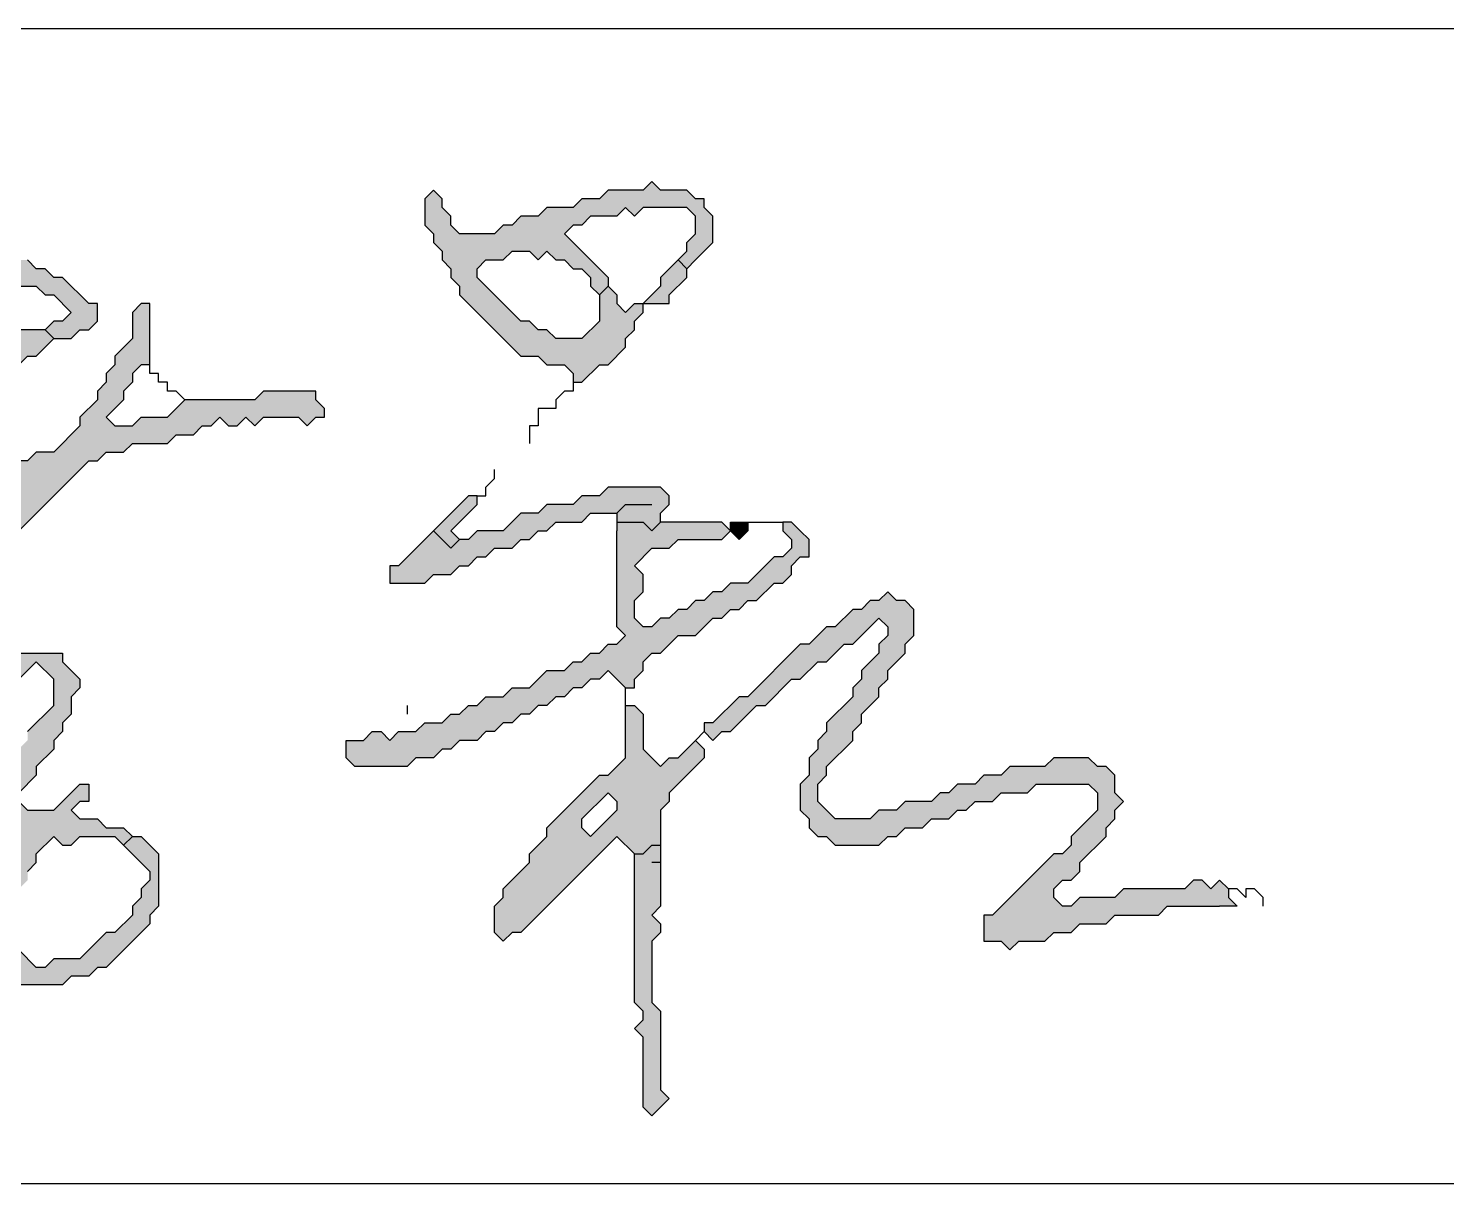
# Model space of a CAD drawing. Header units: millimetres. Extents: x 12325263 to 13848842, y -1463133 to 573208.
# Drawn here: x 12645324 to 12646797, y -878891 to -877691 of the extents above; entities that cross this region are included whole.
import ezdxf
from ezdxf.enums import TextEntityAlignment as Align

# ---------------------------------------------------------------- set-up
doc = ezdxf.new("R2010")
doc.units = ezdxf.units.MM
doc.header["$LTSCALE"] = 1000
doc.layers.add('TITLIN', color=7, linetype='Continuous')
doc.layers.add('电子签名', color=6, linetype='Continuous')
doc.styles.add('ACHT', font='simhei.ttf')
doc.styles.add('TITXC', font='simhei.ttf')
doc.styles.add('TITXV', font='', dxfattribs={"width": 0.7})
doc.styles.get('TITXV').set_extended_font_data('SimSun')

# ---------------------------------------------------------------- blocks, each defined once
blk = doc.blocks.new('横向图框_A0')
at = {"layer": 'TITLIN'}
for p, q in [((1114, 206.1151), (1179, 206.1151)), ((1114, 198.1151), (1179, 198.1151))]:
    blk.add_line(p, q, dxfattribs=at)
at = {"style": 'TITXV', "width": 0.8}
for tag, p in [('智能化', (9.375, 781)), ('暖通', (3.125, 781)), ('给排水', (15.625, 705)), ('建筑', (3.125, 705)), ('结构', (9.375, 705)), ('电气', (21.875, 705))]:
    blk.add_attdef(tag, text='', height=2.5, rotation=90, dxfattribs=at).set_placement(p, align=Align.MIDDLE_CENTER)
for tag, height, style, p in [('总工程师', 3, 'ACHT', (1143.1086, 210.3042)), ('审定', 3, 'ACHT', (1143.1086, 202.3042)), ('审核', 3, 'ACHT', (1143.1086, 194.3042)), ('设计总负责人1', 3, 'ACHT', (1143.1086, 186.3042)), ('设计总负责人2', 3, 'ACHT', (1143.1086, 178.3042)), ('设计总负责人3', 3, 'ACHT', (1143.1086, 170.3042)), ('专业负责人1', 3, 'ACHT', (1143.1086, 162.3042)), ('专业负责人2', 3, 'ACHT', (1143.1086, 154.3042)), ('专业负责人3', 3, 'ACHT', (1143.1086, 146.3042)), ('校核1', 3, 'ACHT', (1143.1086, 138.3042)), ('校核2', 3, 'ACHT', (1143.1086, 130.3042)), ('设计1', 3, 'ACHT', (1143.1086, 122.3042)), ('设计2', 3, 'ACHT', (1143.1086, 114.3042)), ('工程编号', 3, 'TITXC', (1142.3084, 74.7933)), ('专业', 3, 'TITXC', (1170.433, 74.7933)), ('设计阶段', 3, 'TITXC', (1155.5441, 67.7759)), ('图号', 5, 'TITXC', (1140.3434, 32.7462)), ('出图日期', 3, 'ACHT', (1144.346, 24.2933))]:
    blk.add_attdef(tag, text='', height=height, dxfattribs=dict(style=style)).set_placement(p, align=Align.MIDDLE_CENTER)
at = {"style": 'TITXC', "flags": 1}
for tag, height, p in [('建设单位', 3, (1149.8224, 102.2933)), ('工程名称', 3, (1149.8224, 86.2933)), ('图纸名称', 5, (1149.8224, 51.0433))]:
    blk.add_attdef(tag, text='', height=height, dxfattribs=at).set_placement(p, align=Align.MIDDLE_CENTER)
at = {"style": 'ACHT', "width": 0.8}
for tag, p in [('版本号', (1172.763, 32.7933)), ('序号', (1172.763, 24.2933))]:
    blk.add_attdef(tag, text='', height=3, dxfattribs=at).set_placement(p, align=Align.MIDDLE_CENTER)
blk = doc.blocks.new('*U20')
blk.add_blockref('横向图框_A0', (0, 0))
blk = doc.blocks.new('fdaf')
at = {"linetype": 'Continuous'}
h = blk.add_hatch(color=256, dxfattribs=at)
h.paths.add_polyline_path([(1541.8, 683.9), (1541.8, 704.9), (1534.8, 711.9), (1534.8, 718.9), (1527.8, 718.9), (1520.8, 725.9), (1499.8, 725.9), (1492.8, 732.9), (1485.8, 725.9), (1457.8, 725.9), (1450.8, 718.9), (1436.8, 718.9), (1429.8, 711.9), (1408.8, 711.9), (1401.8, 704.9), (1387.8, 704.9), (1380.8, 697.9), (1373.8, 697.9), (1366.8, 690.9), (1338.8, 690.9), (1331.8, 697.9), (1331.8, 704.9), (1324.8, 711.9), (1324.8, 718.9), (1317.8, 725.9), (1310.8, 718.9), (1310.8, 697.9), (1317.8, 690.9), (1317.8, 683.9), (1324.8, 676.9), (1324.8, 669.9), (1331.8, 662.9), (1331.8, 655.9), (1338.8, 648.9), (1338.8, 641.9), (1387.8, 592.9), (1401.8, 592.9), (1408.8, 585.9), (1422.8, 585.9), (1429.8, 578.9), (1429.8, 571.9), (1436.8, 571.9), (1450.8, 585.9), (1457.8, 585.9), (1471.8, 599.9), (1471.8, 606.9), (1478.8, 613.9), (1478.8, 620.9), (1485.8, 627.9), (1485.8, 634.9), (1478.8, 634.9), (1471.8, 627.9), (1464.8, 634.9), (1464.8, 641.9), (1457.8, 648.9), (1450.8, 641.9), (1450.8, 620.9), (1436.8, 606.9), (1415.8, 606.9), (1408.8, 613.9), (1401.8, 613.9), (1394.8, 620.9), (1387.8, 620.9), (1352.8, 655.9), (1352.8, 662.9), (1359.8, 669.9), (1373.8, 669.9), (1380.8, 676.9), (1394.8, 676.9), (1401.8, 669.9), (1408.8, 676.9), (1415.8, 669.9), (1422.8, 669.9), (1429.8, 662.9), (1436.8, 662.9), (1443.8, 655.9), (1443.8, 648.9), (1450.8, 641.9), (1457.8, 648.9), (1457.8, 655.9), (1443.8, 669.9), (1422.8, 690.9), (1429.8, 697.9), (1436.8, 697.9), (1443.8, 704.9), (1464.8, 704.9), (1471.8, 711.9), (1478.8, 704.9), (1485.8, 711.9), (1520.8, 711.9), (1527.8, 704.9), (1527.8, 690.9), (1520.8, 683.9), (1520.8, 676.9), (1513.8, 669.9), (1520.8, 662.9), (1527.8, 669.9)])
h.paths.add_polyline_path([(1506.8, 641.9), (1520.8, 655.9), (1520.8, 662.9), (1513.8, 669.9), (1499.8, 655.9), (1499.8, 648.9), (1485.8, 634.9), (1506.8, 634.9)], flags=17)
for points in [[(992.6, 669.9), (985.6, 669.9), (978.6, 676.9), (964.6, 676.9), (957.6, 669.9), (957.6, 634.9), (964.6, 627.9), (964.6, 613.9), (950.6, 599.9), (943.6, 599.9), (936.6, 592.9), (922.6, 592.9), (915.6, 585.9), (901.6, 585.9), (894.6, 578.9), (880.6, 578.9), (873.6, 571.9), (866.6, 571.9), (859.6, 564.9), (838.6, 564.9), (831.6, 557.9), (838.6, 550.9), (838.6, 543.9), (845.6, 543.9), (852.6, 550.9), (866.6, 550.9), (880.6, 564.9), (901.6, 564.9), (908.6, 571.9), (922.6, 571.9), (929.6, 578.9), (943.6, 578.9), (950.6, 585.9), (957.6, 585.9), (964.6, 578.9), (964.6, 543.9), (957.6, 536.9), (957.6, 522.9), (964.6, 515.9), (957.6, 508.9), (964.6, 501.9), (971.6, 501.9), (978.6, 508.9), (971.6, 515.9), (971.6, 529.9), (978.6, 536.9), (978.6, 578.9), (992.6, 592.9), (999.6, 592.9), (1013.6, 606.9), (1006.6, 613.9), (985.6, 613.9), (978.6, 620.9), (978.6, 641.9), (985.6, 648.9), (999.6, 648.9), (1006.6, 641.9), (1013.6, 641.9), (1027.6, 627.9), (1020.6, 620.9), (1013.6, 620.9), (1006.6, 613.9), (1013.6, 606.9), (1027.6, 606.9), (1034.6, 613.9), (1041.6, 613.9), (1048.6, 620.9), (1048.6, 634.9), (1041.6, 634.9), (1020.6, 655.9), (1013.6, 655.9), (1006.6, 662.9), (999.6, 662.9)], [(1041.6, 508.9), (1048.6, 508.9), (1055.6, 515.9), (1069.6, 515.9), (1076.6, 522.9), (1104.6, 522.9), (1111.6, 529.9), (1125.6, 529.9), (1132.6, 536.9), (1139.6, 536.9), (1146.6, 543.9), (1153.6, 536.9), (1160.6, 536.9), (1167.6, 543.9), (1174.6, 536.9), (1181.6, 543.9), (1209.6, 543.9), (1216.6, 536.9), (1223.6, 543.9), (1230.6, 543.9), (1230.6, 550.9), (1223.6, 557.9), (1223.6, 564.9), (1181.6, 564.9), (1174.6, 557.9), (1118.6, 557.9), (1104.6, 543.9), (1083.6, 543.9), (1076.6, 536.9), (1062.6, 536.9), (1055.6, 543.9), (1069.6, 557.9), (1069.6, 564.9), (1076.6, 571.9), (1076.6, 578.9), (1083.6, 585.9), (1090.6, 585.9), (1090.6, 634.9), (1083.6, 634.9), (1076.6, 627.9), (1076.6, 606.9), (1062.6, 592.9), (1062.6, 585.9), (1055.6, 578.9), (1055.6, 571.9), (1048.6, 564.9), (1048.6, 557.9), (1034.6, 543.9), (1034.6, 536.9), (1013.6, 515.9), (999.6, 515.9), (992.6, 508.9), (978.6, 508.9), (971.6, 501.9), (964.6, 501.9), (957.6, 494.9), (943.6, 494.9), (936.6, 487.9), (922.6, 487.9), (915.6, 480.9), (901.6, 480.9), (894.6, 473.9), (880.6, 473.9), (873.6, 466.9), (859.6, 466.9), (852.6, 459.9), (824.6, 459.9), (817.6, 452.9), (796.6, 452.9), (789.6, 445.9), (761.6, 445.9), (754.6, 438.9), (747.6, 445.9), (740.6, 438.9), (719.6, 438.9), (712.6, 431.9), (705.6, 431.9), (705.6, 424.9), (712.6, 417.9), (747.6, 417.9), (754.6, 424.9), (782.6, 424.9), (789.6, 431.9), (796.6, 424.9), (810.6, 438.9), (817.6, 438.9), (824.6, 431.9), (831.6, 438.9), (838.6, 438.9), (845.6, 445.9), (859.6, 445.9), (866.6, 452.9), (901.6, 452.9), (908.6, 459.9), (915.6, 459.9), (922.6, 466.9), (929.6, 466.9), (936.6, 473.9), (957.6, 473.9), (971.6, 487.9), (978.6, 487.9), (985.6, 480.9), (985.6, 473.9), (915.6, 403.9), (915.6, 396.9), (845.6, 326.9), (845.6, 305.9), (852.6, 298.9), (859.6, 305.9), (866.6, 305.9), (866.6, 312.9), (873.6, 319.9), (880.6, 319.9), (894.6, 333.9), (901.6, 333.9), (908.6, 326.9), (908.6, 319.9), (915.6, 312.9), (929.6, 312.9), (936.6, 319.9), (950.6, 319.9), (964.6, 333.9), (985.6, 333.9), (999.6, 347.9), (1013.6, 333.9), (1013.6, 312.9), (992.6, 291.9), (992.6, 284.9), (985.6, 277.9), (985.6, 270.9), (978.6, 263.9), (978.6, 256.9), (971.6, 249.9), (971.6, 228.9), (978.6, 221.9), (978.6, 214.9), (985.6, 207.9), (985.6, 200.9), (971.6, 186.9), (971.6, 179.9), (964.6, 172.9), (964.6, 116.9), (971.6, 109.9), (971.6, 102.9), (985.6, 88.9), (1020.6, 88.9), (1027.6, 95.9), (1041.6, 95.9), (1048.6, 102.9), (1055.6, 102.9), (1090.6, 137.9), (1090.6, 144.9), (1097.6, 151.9), (1097.6, 193.9), (1083.6, 207.9), (1076.6, 207.9), (1069.6, 200.9), (1090.6, 179.9), (1090.6, 172.9), (1083.6, 165.9), (1083.6, 158.9), (1076.6, 151.9), (1076.6, 144.9), (1062.6, 130.9), (1055.6, 130.9), (1034.6, 109.9), (1013.6, 109.9), (1006.6, 102.9), (999.6, 102.9), (985.6, 116.9), (985.6, 137.9), (978.6, 144.9), (978.6, 151.9), (985.6, 158.9), (985.6, 165.9), (992.6, 172.9), (992.6, 179.9), (999.6, 186.9), (999.6, 193.9), (1013.6, 207.9), (1020.6, 200.9), (1027.6, 200.9), (1034.6, 207.9), (1062.6, 207.9), (1069.6, 200.9), (1076.6, 207.9), (1069.6, 214.9), (1055.6, 214.9), (1048.6, 221.9), (1034.6, 221.9), (1027.6, 228.9), (1034.6, 235.9), (1041.6, 235.9), (1041.6, 249.9), (1034.6, 249.9), (1020.6, 235.9), (1013.6, 228.9), (992.6, 228.9), (985.6, 235.9), (985.6, 242.9), (999.6, 256.9), (999.6, 263.9), (1013.6, 277.9), (1013.6, 284.9), (1020.6, 291.9), (1020.6, 298.9), (1027.6, 305.9), (1027.6, 319.9), (1034.6, 326.9), (1034.6, 333.9), (1020.6, 347.9), (1020.6, 354.9), (999.6, 354.9), (957.6, 354.9), (950.6, 347.9), (929.6, 347.9), (922.6, 340.9), (901.6, 340.9), (894.6, 347.9), (901.6, 354.9), (901.6, 361.9), (929.6, 389.9), (936.6, 389.9), (936.6, 396.9), (985.6, 445.9), (985.6, 452.9)], [(1513.8, 368.9), (1527.8, 368.9), (1541.8, 382.9), (1548.8, 382.9), (1555.8, 389.9), (1562.8, 389.9), (1569.8, 396.9), (1576.8, 396.9), (1590.8, 410.9), (1597.8, 410.9), (1604.8, 417.9), (1604.8, 424.9), (1611.8, 431.9), (1618.8, 431.9), (1618.8, 445.9), (1611.8, 452.9), (1604.8, 459.9), (1597.8, 459.9), (1597.8, 452.9), (1604.8, 445.9), (1604.8, 438.9), (1597.8, 431.9), (1590.8, 431.9), (1569.8, 410.9), (1555.8, 410.9), (1548.8, 403.9), (1541.8, 403.9), (1534.8, 396.9), (1527.8, 396.9), (1520.8, 389.9), (1513.8, 389.9), (1506.8, 382.9), (1499.8, 382.9), (1492.8, 375.9), (1485.8, 375.9), (1478.8, 382.9), (1478.8, 396.9), (1485.8, 403.9), (1485.8, 417.9), (1478.8, 424.9), (1492.8, 438.9), (1506.8, 438.9), (1513.8, 445.9), (1548.8, 445.9), (1555.8, 452.9), (1548.8, 459.9), (1499.8, 459.9), (1492.8, 452.9), (1485.8, 459.9), (1464.8, 459.9), (1464.8, 452.9), (1464.8, 375.9), (1471.8, 368.9), (1464.8, 361.9), (1457.8, 361.9), (1450.8, 354.9), (1443.8, 354.9), (1436.8, 347.9), (1429.8, 347.9), (1422.8, 340.9), (1408.8, 340.9), (1394.8, 326.9), (1380.8, 326.9), (1373.8, 319.9), (1359.8, 319.9), (1352.8, 312.9), (1345.8, 312.9), (1338.8, 305.9), (1331.8, 305.9), (1324.8, 298.9), (1310.8, 298.9), (1303.8, 291.9), (1289.8, 291.9), (1282.8, 284.9), (1275.8, 291.9), (1268.8, 291.9), (1261.8, 284.9), (1247.8, 284.9), (1247.8, 270.9), (1254.8, 263.9), (1296.8, 263.9), (1303.8, 270.9), (1317.8, 270.9), (1324.8, 277.9), (1331.8, 277.9), (1338.8, 284.9), (1352.8, 284.9), (1359.8, 291.9), (1366.8, 291.9), (1373.8, 298.9), (1380.8, 298.9), (1387.8, 305.9), (1394.8, 305.9), (1401.8, 312.9), (1408.8, 312.9), (1415.8, 319.9), (1422.8, 319.9), (1429.8, 326.9), (1436.8, 326.9), (1443.8, 333.9), (1450.8, 333.9), (1457.8, 340.9), (1471.8, 326.9), (1478.8, 326.9), (1478.8, 333.9), (1485.8, 340.9), (1485.8, 347.9), (1492.8, 354.9), (1499.8, 354.9)], [(1569.8, 459.9), (1555.8, 459.9), (1555.8, 452.9), (1562.8, 445.9), (1569.8, 452.9)], [(1674.8, 382.9), (1681.8, 375.9), (1681.8, 368.9), (1674.8, 361.9), (1674.8, 354.9), (1660.8, 340.9), (1660.8, 333.9), (1653.8, 326.9), (1653.8, 319.9), (1632.8, 298.9), (1632.8, 291.9), (1625.8, 284.9), (1625.8, 277.9), (1618.8, 270.9), (1618.8, 256.9), (1611.8, 249.9), (1611.8, 228.9), (1618.8, 221.9), (1618.8, 214.9), (1625.8, 207.9), (1632.8, 207.9), (1639.8, 200.9), (1674.8, 200.9), (1681.8, 207.9), (1688.8, 207.9), (1695.8, 214.9), (1709.8, 214.9), (1716.8, 221.9), (1730.8, 221.9), (1737.8, 228.9), (1744.8, 228.9), (1751.8, 235.9), (1765.8, 235.9), (1772.8, 242.9), (1793.8, 242.9), (1800.8, 249.9), (1842.8, 249.9), (1849.8, 242.9), (1849.8, 228.9), (1828.8, 207.9), (1828.8, 200.9), (1821.8, 193.9), (1814.8, 193.9), (1765.8, 144.9), (1758.8, 144.9), (1758.8, 123.9), (1772.8, 123.9), (1779.8, 116.9), (1786.8, 123.9), (1807.8, 123.9), (1814.8, 130.9), (1828.8, 130.9), (1835.8, 137.9), (1856.8, 137.9), (1863.8, 144.9), (1898.8, 144.9), (1905.8, 151.9), (1947.8, 151.9), (1961.8, 151.9), (1954.8, 158.9), (1954.8, 165.9), (1947.8, 172.9), (1940.8, 165.9), (1933.8, 172.9), (1926.8, 172.9), (1919.8, 165.9), (1870.8, 165.9), (1863.8, 158.9), (1835.8, 158.9), (1828.8, 151.9), (1821.8, 151.9), (1814.8, 158.9), (1814.8, 165.9), (1821.8, 172.9), (1828.8, 172.9), (1835.8, 179.9), (1835.8, 186.9), (1856.8, 207.9), (1856.8, 214.9), (1863.8, 221.9), (1863.8, 228.9), (1870.8, 235.9), (1863.8, 242.9), (1863.8, 256.9), (1856.8, 263.9), (1849.8, 263.9), (1842.8, 270.9), (1814.8, 270.9), (1807.8, 263.9), (1779.8, 263.9), (1772.8, 256.9), (1758.8, 256.9), (1751.8, 249.9), (1737.8, 249.9), (1730.8, 242.9), (1723.8, 242.9), (1716.8, 235.9), (1695.8, 235.9), (1688.8, 228.9), (1674.8, 228.9), (1667.8, 221.9), (1639.8, 221.9), (1625.8, 235.9), (1625.8, 249.9), (1632.8, 256.9), (1632.8, 263.9), (1653.8, 284.9), (1653.8, 291.9), (1660.8, 298.9), (1660.8, 305.9), (1674.8, 319.9), (1674.8, 326.9), (1681.8, 333.9), (1681.8, 340.9), (1695.8, 354.9), (1695.8, 361.9), (1702.8, 368.9), (1702.8, 389.9), (1695.8, 396.9), (1688.8, 396.9), (1681.8, 403.9), (1674.8, 396.9), (1667.8, 396.9), (1660.8, 389.9), (1653.8, 389.9), (1639.8, 375.9), (1632.8, 375.9), (1618.8, 361.9), (1611.8, 361.9), (1569.8, 319.9), (1562.8, 319.9), (1541.8, 298.9), (1534.8, 298.9), (1534.8, 291.9), (1541.8, 284.9), (1548.8, 291.9), (1555.8, 291.9), (1576.8, 312.9), (1583.8, 312.9), (1604.8, 333.9), (1611.8, 333.9), (1625.8, 347.9), (1632.8, 347.9), (1646.8, 361.9), (1653.8, 361.9)], [(1499.8, 186.9), (1499.8, 200.9), (1492.8, 200.9), (1485.8, 193.9), (1478.8, 193.9), (1478.8, 74.9), (1485.8, 67.9), (1485.8, 60.9), (1478.8, 53.9), (1485.8, 46.9), (1485.8, -9.1), (1492.8, -16.1), (1506.8, -2.1), (1499.8, 4.9), (1499.8, 67.9), (1492.8, 74.9), (1492.8, 123.9), (1499.8, 130.9), (1499.8, 137.9), (1492.8, 144.9), (1499.8, 151.9)]]:
    blk.add_hatch(color=256, dxfattribs=at).paths.add_polyline_path(points)
h = blk.add_hatch(color=256, dxfattribs=at)
h.paths.add_polyline_path([(1506.8, 480.9), (1499.8, 487.9), (1457.8, 487.9), (1450.8, 480.9), (1436.8, 480.9), (1429.8, 473.9), (1408.8, 473.9), (1401.8, 466.9), (1387.8, 466.9), (1373.8, 452.9), (1352.8, 452.9), (1345.8, 445.9), (1338.8, 445.9), (1331.8, 438.9), (1317.8, 452.9), (1289.8, 424.9), (1282.8, 424.9), (1282.8, 410.9), (1310.8, 410.9), (1317.8, 417.9), (1331.8, 417.9), (1338.8, 424.9), (1345.8, 424.9), (1352.8, 431.9), (1359.8, 431.9), (1366.8, 438.9), (1380.8, 438.9), (1387.8, 445.9), (1394.8, 445.9), (1401.8, 452.9), (1408.8, 452.9), (1415.8, 459.9), (1436.8, 459.9), (1443.8, 466.9), (1464.8, 466.9), (1464.8, 459.9), (1485.8, 459.9), (1492.8, 452.9), (1499.8, 459.9), (1499.8, 466.9), (1506.8, 473.9)])
h.paths.add_polyline_path([(1352.8, 473.9), (1352.8, 480.9), (1345.8, 480.9), (1317.8, 452.9), (1331.8, 438.9), (1338.8, 445.9), (1331.8, 452.9), (1345.8, 466.9)], flags=16)
h = blk.add_hatch(color=256, dxfattribs=at)
h.paths.add_polyline_path([(1506.8, 242.9), (1534.8, 270.9), (1534.8, 277.9), (1527.8, 284.9), (1520.8, 277.9), (1513.8, 270.9), (1506.8, 270.9), (1499.8, 263.9), (1485.8, 277.9), (1485.8, 305.9), (1478.8, 312.9), (1471.8, 312.9), (1471.8, 270.9), (1457.8, 256.9), (1450.8, 256.9), (1408.8, 214.9), (1408.8, 207.9), (1394.8, 193.9), (1394.8, 186.9), (1373.8, 165.9), (1373.8, 158.9), (1366.8, 151.9), (1366.8, 130.9), (1373.8, 123.9), (1380.8, 130.9), (1387.8, 130.9), (1464.8, 207.9), (1478.8, 193.9), (1485.8, 193.9), (1492.8, 200.9), (1499.8, 200.9), (1499.8, 228.9), (1506.8, 235.9)])
h.paths.add_polyline_path([(1464.8, 235.9), (1464.8, 228.9), (1443.8, 207.9), (1436.8, 214.9), (1436.8, 221.9), (1457.8, 242.9)], flags=16)
for p, q in [((1527.8, 669.9), (1520.8, 662.9)), ((1443.8, 648.9), (1450.8, 641.9)), ((1013.6, 620.9), (1006.6, 613.9)), ((1464.8, 459.9), (1464.8, 452.9)), ((1520.8, 277.9), (1527.8, 284.9)), ((1062.6, 207.9), (1069.6, 200.9)), ((1961.8, 151.9), (1947.8, 151.9))]:
    blk.add_line(p, q, dxfattribs=at)
for points in [[(1527.8, 718.9), (1520.8, 725.9), (1499.8, 725.9), (1492.8, 732.9), (1485.8, 725.9), (1457.8, 725.9), (1450.8, 718.9), (1436.8, 718.9), (1429.8, 711.9), (1408.8, 711.9), (1401.8, 704.9), (1387.8, 704.9), (1380.8, 697.9), (1373.8, 697.9), (1366.8, 690.9), (1338.8, 690.9), (1331.8, 697.9), (1331.8, 704.9), (1324.8, 711.9), (1324.8, 718.9), (1317.8, 725.9), (1310.8, 718.9), (1310.8, 697.9), (1317.8, 690.9), (1317.8, 683.9), (1324.8, 676.9), (1324.8, 669.9), (1331.8, 662.9), (1331.8, 655.9), (1338.8, 648.9), (1338.8, 641.9), (1387.8, 592.9), (1401.8, 592.9), (1408.8, 585.9), (1422.8, 585.9), (1429.8, 578.9), (1429.8, 571.9)], [(1527.8, 669.9), (1541.8, 683.9), (1541.8, 704.9), (1534.8, 711.9), (1534.8, 718.9), (1527.8, 718.9)], [(1513.8, 669.9), (1520.8, 676.9), (1520.8, 683.9), (1527.8, 690.9), (1527.8, 704.9), (1520.8, 711.9), (1485.8, 711.9), (1478.8, 704.9), (1471.8, 711.9), (1464.8, 704.9), (1443.8, 704.9), (1436.8, 697.9), (1429.8, 697.9), (1422.8, 690.9), (1443.8, 669.9)], [(1013.6, 606.9), (1027.6, 606.9), (1034.6, 613.9), (1041.6, 613.9), (1048.6, 620.9), (1048.6, 634.9), (1041.6, 634.9), (1020.6, 655.9), (1013.6, 655.9), (1006.6, 662.9), (999.6, 662.9), (992.6, 669.9)], [(1457.8, 648.9), (1450.8, 641.9), (1450.8, 620.9), (1436.8, 606.9), (1415.8, 606.9), (1408.8, 613.9), (1401.8, 613.9), (1394.8, 620.9), (1387.8, 620.9), (1352.8, 655.9), (1352.8, 662.9), (1359.8, 669.9), (1373.8, 669.9), (1380.8, 676.9), (1394.8, 676.9), (1401.8, 669.9), (1408.8, 676.9), (1415.8, 669.9), (1422.8, 669.9), (1429.8, 662.9), (1436.8, 662.9), (1443.8, 655.9), (1443.8, 648.9)], [(1443.8, 669.9), (1457.8, 655.9), (1457.8, 648.9)], [(1513.8, 669.9), (1499.8, 655.9), (1499.8, 648.9), (1485.8, 634.9)], [(1506.8, 641.9), (1520.8, 655.9), (1520.8, 662.9), (1513.8, 669.9)], [(1013.6, 606.9), (1006.6, 613.9), (985.6, 613.9), (978.6, 620.9), (978.6, 641.9), (985.6, 648.9), (999.6, 648.9), (1006.6, 641.9), (1013.6, 641.9), (1027.6, 627.9), (1020.6, 620.9), (1013.6, 620.9)], [(1457.8, 648.9), (1464.8, 641.9), (1464.8, 634.9), (1471.8, 627.9), (1478.8, 634.9), (1485.8, 634.9)], [(1485.8, 634.9), (1506.8, 634.9), (1506.8, 641.9)], [(1090.6, 585.9), (1090.6, 634.9), (1083.6, 634.9), (1076.6, 627.9), (1076.6, 606.9), (1062.6, 592.9), (1062.6, 585.9), (1055.6, 578.9), (1055.6, 571.9), (1048.6, 564.9), (1048.6, 557.9), (1034.6, 543.9), (1034.6, 536.9), (1013.6, 515.9), (999.6, 515.9), (992.6, 508.9), (978.6, 508.9)], [(1478.8, 620.9), (1485.8, 627.9), (1485.8, 634.9)], [(1429.8, 571.9), (1436.8, 571.9), (1450.8, 585.9), (1457.8, 585.9), (1471.8, 599.9), (1471.8, 606.9), (1478.8, 613.9), (1478.8, 620.9)], [(978.6, 508.9), (971.6, 515.9), (971.6, 529.9), (978.6, 536.9), (978.6, 578.9), (992.6, 592.9), (999.6, 592.9), (1013.6, 606.9)], [(1090.6, 585.9), (1083.6, 585.9), (1076.6, 578.9), (1076.6, 571.9), (1069.6, 564.9), (1069.6, 557.9), (1055.6, 543.9), (1062.6, 536.9), (1076.6, 536.9), (1083.6, 543.9), (1104.6, 543.9), (1118.6, 557.9)], [(1118.6, 557.9), (1111.6, 564.9), (1104.6, 564.9), (1104.6, 571.9), (1097.6, 571.9), (1097.6, 578.9), (1090.6, 578.9), (1090.6, 585.9)], [(1429.8, 571.9), (1429.8, 564.9), (1422.8, 564.9), (1415.8, 557.9), (1415.8, 550.9), (1401.8, 550.9), (1401.8, 536.9), (1394.8, 536.9), (1394.8, 522.9)], [(985.6, 452.9), (1041.6, 508.9), (1048.6, 508.9), (1055.6, 515.9), (1069.6, 515.9), (1076.6, 522.9), (1104.6, 522.9), (1111.6, 529.9), (1125.6, 529.9), (1132.6, 536.9), (1139.6, 536.9), (1146.6, 543.9), (1153.6, 536.9), (1160.6, 536.9), (1167.6, 543.9), (1174.6, 536.9), (1181.6, 543.9), (1209.6, 543.9), (1216.6, 536.9), (1223.6, 543.9), (1230.6, 543.9), (1230.6, 550.9), (1223.6, 557.9), (1223.6, 564.9), (1181.6, 564.9), (1174.6, 557.9), (1118.6, 557.9)], [(1352.8, 480.9), (1359.8, 480.9), (1359.8, 487.9), (1366.8, 494.9), (1366.8, 501.9)], [(1076.6, 207.9), (1083.6, 207.9), (1097.6, 193.9), (1097.6, 151.9), (1090.6, 144.9), (1090.6, 137.9), (1055.6, 102.9), (1048.6, 102.9), (1041.6, 95.9), (1027.6, 95.9), (1020.6, 88.9), (985.6, 88.9)], [(992.6, 291.9), (1013.6, 312.9), (1013.6, 333.9), (999.6, 347.9), (985.6, 333.9)], [(1352.8, 480.9), (1345.8, 480.9), (1317.8, 452.9)], [(1499.8, 459.9), (1499.8, 466.9), (1506.8, 473.9), (1506.8, 480.9), (1499.8, 487.9), (1457.8, 487.9), (1450.8, 480.9), (1436.8, 480.9), (1429.8, 473.9), (1408.8, 473.9), (1401.8, 466.9), (1387.8, 466.9), (1373.8, 452.9), (1352.8, 452.9), (1345.8, 445.9), (1338.8, 445.9)], [(1345.8, 466.9), (1352.8, 473.9), (1352.8, 480.9)], [(1317.8, 452.9), (1289.8, 424.9), (1282.8, 424.9), (1282.8, 410.9), (1310.8, 410.9), (1317.8, 417.9), (1331.8, 417.9), (1338.8, 424.9), (1345.8, 424.9), (1352.8, 431.9), (1359.8, 431.9), (1366.8, 438.9), (1380.8, 438.9), (1387.8, 445.9), (1394.8, 445.9), (1401.8, 452.9), (1408.8, 452.9), (1415.8, 459.9), (1436.8, 459.9), (1443.8, 466.9), (1464.8, 466.9)], [(1331.8, 452.9), (1345.8, 466.9)], [(1464.8, 466.9), (1471.8, 473.9), (1492.8, 473.9)], [(1464.8, 466.9), (1464.8, 459.9), (1485.8, 459.9), (1492.8, 452.9), (1499.8, 459.9)], [(1597.8, 459.9), (1597.8, 452.9), (1604.8, 445.9), (1604.8, 438.9), (1597.8, 431.9), (1590.8, 431.9), (1569.8, 410.9), (1555.8, 410.9), (1548.8, 403.9), (1541.8, 403.9), (1534.8, 396.9), (1527.8, 396.9), (1520.8, 389.9), (1513.8, 389.9), (1506.8, 382.9), (1499.8, 382.9), (1492.8, 375.9), (1485.8, 375.9), (1478.8, 382.9), (1478.8, 396.9), (1485.8, 403.9), (1485.8, 417.9), (1478.8, 424.9), (1492.8, 438.9), (1506.8, 438.9), (1513.8, 445.9), (1548.8, 445.9), (1555.8, 452.9)], [(1555.8, 452.9), (1548.8, 459.9), (1499.8, 459.9)], [(1555.8, 452.9), (1555.8, 459.9), (1569.8, 459.9)], [(1569.8, 459.9), (1569.8, 452.9), (1562.8, 445.9), (1555.8, 452.9)], [(1569.8, 459.9), (1597.8, 459.9)], [(1611.8, 452.9), (1604.8, 459.9), (1597.8, 459.9)], [(1471.8, 326.9), (1457.8, 340.9), (1450.8, 333.9), (1443.8, 333.9), (1436.8, 326.9), (1429.8, 326.9), (1422.8, 319.9), (1415.8, 319.9), (1408.8, 312.9), (1401.8, 312.9), (1394.8, 305.9), (1387.8, 305.9), (1380.8, 298.9), (1373.8, 298.9), (1366.8, 291.9), (1359.8, 291.9), (1352.8, 284.9), (1338.8, 284.9), (1331.8, 277.9), (1324.8, 277.9), (1317.8, 270.9), (1303.8, 270.9), (1296.8, 263.9), (1254.8, 263.9), (1247.8, 270.9), (1247.8, 284.9), (1261.8, 284.9), (1268.8, 291.9), (1275.8, 291.9), (1282.8, 284.9), (1289.8, 291.9), (1303.8, 291.9), (1310.8, 298.9), (1324.8, 298.9), (1331.8, 305.9), (1338.8, 305.9), (1345.8, 312.9), (1352.8, 312.9), (1359.8, 319.9), (1373.8, 319.9), (1380.8, 326.9), (1394.8, 326.9), (1408.8, 340.9), (1422.8, 340.9), (1429.8, 347.9), (1436.8, 347.9), (1443.8, 354.9), (1450.8, 354.9), (1457.8, 361.9), (1464.8, 361.9), (1471.8, 368.9), (1464.8, 375.9), (1464.8, 452.9)], [(1317.8, 452.9), (1331.8, 438.9), (1338.8, 445.9)], [(1338.8, 445.9), (1331.8, 452.9)], [(1331.8, 452.9), (1338.8, 445.9)], [(1604.8, 424.9), (1611.8, 431.9), (1618.8, 431.9), (1618.8, 445.9), (1611.8, 452.9)], [(1471.8, 326.9), (1478.8, 326.9), (1478.8, 333.9), (1485.8, 340.9), (1485.8, 347.9), (1492.8, 354.9), (1499.8, 354.9), (1513.8, 368.9), (1527.8, 368.9), (1541.8, 382.9), (1548.8, 382.9), (1555.8, 389.9), (1562.8, 389.9), (1569.8, 396.9), (1576.8, 396.9), (1590.8, 410.9), (1597.8, 410.9), (1604.8, 417.9), (1604.8, 424.9)], [(1625.8, 249.9), (1632.8, 256.9), (1632.8, 263.9), (1653.8, 284.9), (1653.8, 291.9), (1660.8, 298.9), (1660.8, 305.9), (1674.8, 319.9), (1674.8, 326.9), (1681.8, 333.9), (1681.8, 340.9), (1695.8, 354.9), (1695.8, 361.9), (1702.8, 368.9), (1702.8, 389.9), (1695.8, 396.9), (1688.8, 396.9), (1681.8, 403.9), (1674.8, 396.9), (1667.8, 396.9), (1660.8, 389.9), (1653.8, 389.9), (1639.8, 375.9), (1632.8, 375.9), (1618.8, 361.9), (1611.8, 361.9), (1569.8, 319.9)], [(1534.8, 291.9), (1541.8, 284.9), (1548.8, 291.9), (1555.8, 291.9), (1576.8, 312.9), (1583.8, 312.9), (1604.8, 333.9), (1611.8, 333.9), (1625.8, 347.9), (1632.8, 347.9), (1646.8, 361.9), (1653.8, 361.9), (1674.8, 382.9), (1681.8, 375.9), (1681.8, 368.9), (1674.8, 361.9), (1674.8, 354.9), (1660.8, 340.9), (1660.8, 333.9), (1653.8, 326.9), (1653.8, 319.9), (1632.8, 298.9), (1632.8, 291.9), (1625.8, 284.9), (1625.8, 277.9), (1618.8, 270.9), (1618.8, 256.9), (1611.8, 249.9), (1611.8, 228.9), (1618.8, 221.9), (1618.8, 214.9), (1625.8, 207.9), (1632.8, 207.9), (1639.8, 200.9), (1674.8, 200.9), (1681.8, 207.9), (1688.8, 207.9), (1695.8, 214.9), (1709.8, 214.9), (1716.8, 221.9), (1730.8, 221.9), (1737.8, 228.9), (1744.8, 228.9), (1751.8, 235.9), (1765.8, 235.9), (1772.8, 242.9), (1793.8, 242.9), (1800.8, 249.9), (1842.8, 249.9), (1849.8, 242.9), (1849.8, 228.9), (1828.8, 207.9), (1828.8, 200.9), (1821.8, 193.9), (1814.8, 193.9), (1765.8, 144.9), (1758.8, 144.9), (1758.8, 123.9), (1772.8, 123.9), (1779.8, 116.9), (1786.8, 123.9), (1807.8, 123.9), (1814.8, 130.9), (1828.8, 130.9), (1835.8, 137.9), (1856.8, 137.9), (1863.8, 144.9), (1898.8, 144.9), (1905.8, 151.9), (1947.8, 151.9)], [(901.6, 340.9), (922.6, 340.9), (929.6, 347.9), (950.6, 347.9), (957.6, 354.9), (999.6, 354.9)], [(999.6, 354.9), (1020.6, 354.9), (1020.6, 347.9), (1034.6, 333.9), (1034.6, 326.9), (1027.6, 319.9), (1027.6, 305.9), (1020.6, 298.9), (1020.6, 291.9), (1013.6, 284.9), (1013.6, 277.9), (999.6, 263.9), (999.6, 256.9), (985.6, 242.9), (985.6, 235.9), (992.6, 228.9), (1013.6, 228.9), (1020.6, 235.9)], [(1471.8, 312.9), (1471.8, 326.9)], [(1569.8, 319.9), (1562.8, 319.9), (1541.8, 298.9)], [(1296.8, 312.9), (1296.8, 305.9)], [(1478.8, 193.9), (1464.8, 207.9), (1387.8, 130.9), (1380.8, 130.9), (1373.8, 123.9), (1366.8, 130.9), (1366.8, 151.9), (1373.8, 158.9), (1373.8, 165.9), (1394.8, 186.9), (1394.8, 193.9), (1408.8, 207.9), (1408.8, 214.9), (1450.8, 256.9), (1457.8, 256.9), (1471.8, 270.9), (1471.8, 312.9)], [(1471.8, 312.9), (1478.8, 312.9), (1485.8, 305.9), (1485.8, 277.9), (1499.8, 263.9), (1506.8, 270.9), (1513.8, 270.9), (1520.8, 277.9)], [(1541.8, 298.9), (1534.8, 298.9), (1534.8, 291.9)], [(1534.8, 291.9), (1527.8, 284.9), (1534.8, 277.9), (1534.8, 270.9), (1506.8, 242.9), (1506.8, 235.9), (1499.8, 228.9), (1499.8, 200.9)], [(1954.8, 165.9), (1947.8, 172.9), (1940.8, 165.9), (1933.8, 172.9), (1926.8, 172.9), (1919.8, 165.9), (1870.8, 165.9), (1863.8, 158.9), (1835.8, 158.9), (1828.8, 151.9), (1821.8, 151.9), (1814.8, 158.9), (1814.8, 165.9), (1821.8, 172.9), (1828.8, 172.9), (1835.8, 179.9), (1835.8, 186.9), (1856.8, 207.9), (1856.8, 214.9), (1863.8, 221.9), (1863.8, 228.9), (1870.8, 235.9), (1863.8, 242.9), (1863.8, 256.9), (1856.8, 263.9), (1849.8, 263.9), (1842.8, 270.9), (1814.8, 270.9), (1807.8, 263.9), (1779.8, 263.9), (1772.8, 256.9), (1758.8, 256.9), (1751.8, 249.9), (1737.8, 249.9), (1730.8, 242.9), (1723.8, 242.9), (1716.8, 235.9), (1695.8, 235.9), (1688.8, 228.9), (1674.8, 228.9), (1667.8, 221.9), (1639.8, 221.9), (1625.8, 235.9), (1625.8, 249.9)], [(1020.6, 235.9), (1034.6, 249.9), (1041.6, 249.9), (1041.6, 235.9), (1034.6, 235.9), (1027.6, 228.9), (1034.6, 221.9), (1048.6, 221.9), (1055.6, 214.9), (1069.6, 214.9), (1076.6, 207.9)], [(1464.8, 235.9), (1464.8, 228.9), (1443.8, 207.9), (1436.8, 214.9), (1436.8, 221.9), (1457.8, 242.9), (1464.8, 235.9)], [(1076.6, 207.9), (1069.6, 200.9), (1090.6, 179.9), (1090.6, 172.9), (1083.6, 165.9), (1083.6, 158.9), (1076.6, 151.9), (1076.6, 144.9), (1062.6, 130.9), (1055.6, 130.9), (1034.6, 109.9), (1013.6, 109.9), (1006.6, 102.9), (999.6, 102.9), (985.6, 116.9)], [(992.6, 179.9), (999.6, 186.9), (999.6, 193.9), (1013.6, 207.9), (1020.6, 200.9), (1027.6, 200.9), (1034.6, 207.9), (1062.6, 207.9)], [(1478.8, 193.9), (1485.8, 193.9), (1492.8, 200.9), (1499.8, 200.9)], [(1492.8, 74.9), (1499.8, 67.9), (1499.8, 4.9), (1506.8, -2.1), (1492.8, -16.1), (1485.8, -9.1), (1485.8, 46.9), (1478.8, 53.9), (1485.8, 60.9), (1485.8, 67.9), (1478.8, 74.9), (1478.8, 193.9)], [(1499.8, 200.9), (1499.8, 186.9)], [(1499.8, 186.9), (1499.8, 151.9), (1492.8, 144.9), (1499.8, 137.9), (1499.8, 130.9), (1492.8, 123.9), (1492.8, 74.9)], [(1499.8, 186.9), (1492.8, 186.9)], [(1968.8, 165.9), (1968.8, 158.9), (1961.8, 165.9), (1954.8, 165.9)], [(1954.8, 165.9), (1954.8, 158.9), (1961.8, 151.9)], [(1982.8, 151.9), (1982.8, 158.9), (1975.8, 165.9), (1968.8, 165.9)]]:
    blk.add_lwpolyline(points, dxfattribs=at)
blk = doc.blocks.new('A$C62AF6C70')
at = {"layer": '电子签名', "xscale": 0.8640000000057723, "yscale": 0.8640000000057723, "zscale": 0.8640000000057723}
blk.add_blockref('fdaf', (307.41, 8843), dxfattribs=at)
blk = doc.blocks.new('A$C15443CC7')
for name, p, xscale, yscale, zscale in [('*U20', (0, 0), 150, 150, 150), ('A$C62AF6C70', (173084.4, 16544), 1.49999999998998, 1.49999999998998, 1.49999999998998)]:
    blk.add_blockref(name, p, dxfattribs=dict(xscale=xscale, yscale=yscale, zscale=zscale))

msp = doc.modelspace()

# ---------------------------------------------------------------- block references
msp.add_blockref('A$C15443CC7', (12470491.6, -908608))

doc.saveas('drawing.dxf')
